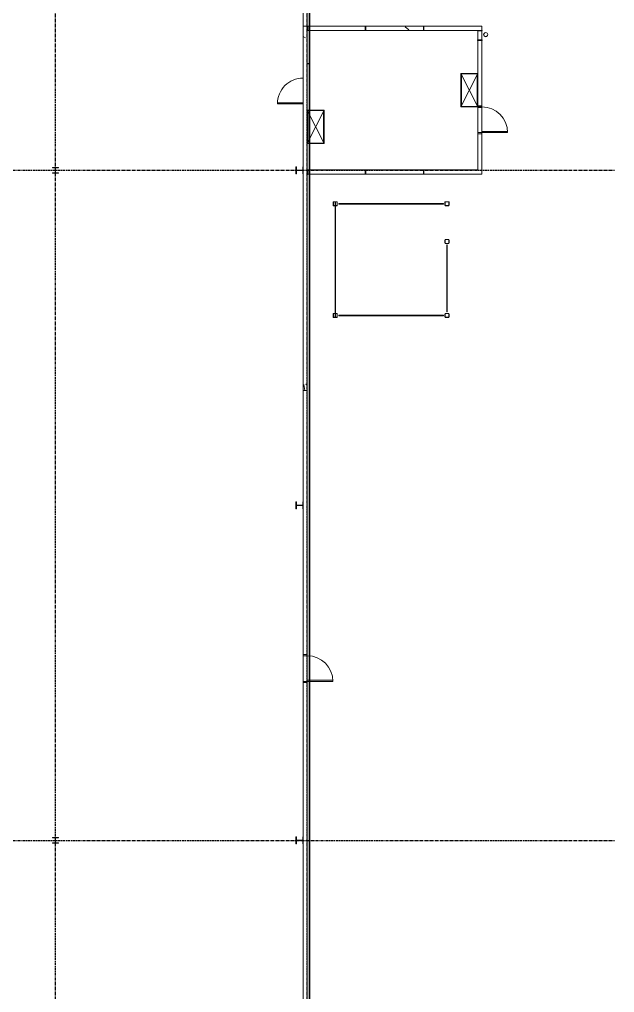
# Model space of a CAD drawing. Header units: millimetres. Extents: x -677815 to 406757, y -145898 to 39000.
# Drawn here: x 259698 to 280998, y -53451 to -18598 of the extents above; entities that cross this region are included whole.
import ezdxf

# ---------------------------------------------------------------- set-up
doc = ezdxf.new("R2010")
doc.units = ezdxf.units.MM
doc.header["$LTSCALE"] = 8
doc.linetypes.add('Xref building Toll$0$Grid Line', pattern=[22.225, 12.7, -3.175, 3.175, -3.175])
for name, color, linetype, lineweight in [('Xref building Toll$0$A-DOOR', 8, 'Continuous', 9), ('Xref building Toll$0$A-DOOR-HDLN', 8, 'Continuous', 9), ('Xref building Toll$0$A-FLOR', 8, 'Continuous', 25), ('Xref building Toll$0$A-GLAZ-CWMG', 8, 'Continuous', 9), ('Xref building Toll$0$A-WALL', 8, 'Continuous', 9), ('Xref building Toll$0$A-WALL-PATT', 8, 'Continuous', 9), ('Xref building Toll$0$I-FURN', 8, 'Continuous', 9), ('Xref building Toll$0$I-FURN-HDLN', 8, 'Continuous', 9), ('Xref building Toll$0$P-PIPE', 8, 'Continuous', 9), ('Xref building Toll$0$S-COLS', 8, 'Continuous', 9)]:
    doc.layers.add(name, color=color, linetype=linetype, lineweight=lineweight)
doc.layers.add('Xref building Toll$0$S-GRID', color=8, linetype='Continuous')
pattern_1 = [(50, (714549.7, -811512), (3643.682, -318.78), [381, -4191]), (355, (714549.7, -811512), (-704.856, 3821.136), [304.8, -3352.8]), (100.451, (714853.3, -811538.5), (2938.852, 3502.332), [323.8, -3561.8]), (46.184, (714549.7, -810496), (5421.58, -840.856), [571.5, -6286.5]), (96.636, (715001.5, -810566), (4748.05, 4948.55), [485.7, -5342.7]), (351.184, (714549.7, -810496), (4748.1, 4948.51), [457.2, -5029.2]), (21, (715057.7, -810750), (3032.288, -2045.304), [381, -4191]), (326, (715057.7, -810750), (1236.04, 3683.76), [304.8, -3352.8]), (71.451, (715310.3, -810920.4), (4268.343, 1638.425), [323.8, -3561.8]), (37.5, (714549.7, -811512), (61.772, 1691.101), [167.64, -3144.52, 167.64, -3235.96, -3365.5]), (37.5, (714549.7, -811512), (61.772, 1691.101), [-6715.76, 167.64, -3197.86]), (7.5, (714549.7, -811512), (1336.393, 2003.611), [167.64, -1772.92, 167.64, -3068.32, -1282.7]), (7.5, (714549.7, -811512), (1336.393, 2003.611), [-5176.52, 167.64, -1115.06]), (327.5, (713416.8, -811512), (2711.818, -114.5786), [167.64, -1102.36, 167.64, -3794.76, -5257.8]), (327.5, (713416.8, -811512), (2711.818, -114.5786), [-5232.4, 167.64, -5090.16]), (317.5, (712908.8, -811512), (2962.586, 508.533), [167.64, -1483.36, 167.64, -2463.8, -3733.8]), (317.5, (712908.8, -811512), (2962.586, 508.533), [-4282.44, 167.64, -3566.16])]

# ---------------------------------------------------------------- blocks, each defined once
blk = doc.blocks.new('Xref building Toll$0$Toll Grids')
at = {"layer": 'Xref building Toll$0$S-GRID', "linetype": 'Xref building Toll$0$Grid Line'}
for p, q in [((260988, -125373.3), (260988, 36031.5)), ((270000, -125373.3), (270000, 36031.5)), ((-9195.8, -24000), (280997.7, -24000)), ((-9195.8, -48000), (280997.7, -48000))]:
    blk.add_line(p, q, dxfattribs=at)
blk = doc.blocks.new('Xref building Toll$0$_SBA 1SWING SPDoor 01a - 920W x 2040H WD-1991709-MASTER GROUND FLOOR')
at = {"layer": 'Xref building Toll$0$A-DOOR'}
for p, q in [((460, 995), (420, 995)), ((420, 75), (420, 995)), ((460, 995), (460, 75)), ((-500, 75), (-500, 75)), ((-500, 75), (-500, -75)), ((-500, 75), (-460, 75)), ((-500, 75), (-460, 75)), ((-500, -75), (-500, 75)), ((-460, -75), (-460, 75)), ((-460, 75), (-460, 75)), ((-460, 75), (-460, -75)), ((460, 75), (420, 75)), ((460, 75), (460, -75)), ((500, 75), (460, 75)), ((460, 75), (460, 75)), ((460, 75), (500, 75)), ((460, -75), (460, 75)), ((500, -75), (500, 75)), ((500, 75), (500, 75)), ((500, 75), (500, -75)), ((-460, -75), (-500, -75)), ((-500, -75), (-500, -75)), ((-460, -75), (-500, -75)), ((-460, -75), (-460, -75)), ((460, -75), (500, -75)), ((460, -75), (460, -75)), ((500, -75), (460, -75)), ((500, -75), (500, -75))]:
    blk.add_line(p, q, dxfattribs=at)
blk.add_arc((460, 75), 920, 90, 180, dxfattribs=at)
at = {"layer": 'Xref building Toll$0$A-DOOR-HDLN'}
blk.add_line((-460, 75), (460, 75), dxfattribs=at)
blk = doc.blocks.new('Xref building Toll$0$UC-Universal Column-Column - C4_5-250UC73-1332366-MASTER GROUND FLOOR')
at = {"layer": 'Xref building Toll$0$S-COLS', "lineweight": 18}
for p, q in [((127, 127), (-127, 127)), ((-127, 127), (-127, 112.8)), ((-127, 112.8), (-18.3, 112.8)), ((-4.3, 98.8), (-4.3, -98.8)), ((4.3, -98.8), (4.3, 98.8)), ((18.3, 112.8), (127, 112.8)), ((127, 112.8), (127, 127)), ((-18.3, -112.8), (-127, -112.8)), ((-127, -112.8), (-127, -127)), ((-127, -127), (127, -127)), ((127, -112.8), (18.3, -112.8)), ((127, -127), (127, -112.8))]:
    blk.add_line(p, q, dxfattribs=at)
at = {"layer": 'Xref building Toll$0$S-COLS'}
for p, q in [((-127, 127), (-127, 127)), ((-127, 112.8), (-127, 112.8)), ((127, 127), (127, 127)), ((127, 112.8), (127, 112.8)), ((-127, -112.8), (-127, -112.8)), ((-127, -127), (-127, -127)), ((127, -112.8), (127, -112.8)), ((127, -127), (127, -127))]:
    blk.add_line(p, q, dxfattribs=at)
at = {"layer": 'Xref building Toll$0$S-COLS', "lineweight": 18}
for centre, start, end in [((-18.3, 98.8), 0, 90), ((18.3, 98.8), 90, 180), ((-18.3, -98.8), 270, 0), ((18.3, -98.8), 180, 270)]:
    blk.add_arc(centre, 14, start, end, dxfattribs=at)
blk = doc.blocks.new('Xref building Toll$0$UC-Universal Column-Column - C4_5-250UC73-1332367-MASTER GROUND FLOOR')
at = {"layer": 'Xref building Toll$0$S-COLS', "lineweight": 18}
for p, q in [((127, 127), (-127, 127)), ((-127, 127), (-127, 112.8)), ((-127, 112.8), (-18.3, 112.8)), ((-4.3, 98.8), (-4.3, -98.8)), ((4.3, -98.8), (4.3, 98.8)), ((18.3, 112.8), (127, 112.8)), ((127, 112.8), (127, 127)), ((-18.3, -112.8), (-127, -112.8)), ((-127, -112.8), (-127, -127)), ((-127, -127), (127, -127)), ((127, -112.8), (18.3, -112.8)), ((127, -127), (127, -112.8))]:
    blk.add_line(p, q, dxfattribs=at)
at = {"layer": 'Xref building Toll$0$S-COLS'}
for p, q in [((-127, 127), (-127, 127)), ((-127, 112.8), (-127, 112.8)), ((127, 127), (127, 127)), ((127, 112.8), (127, 112.8)), ((-127, -112.8), (-127, -112.8)), ((-127, -127), (-127, -127)), ((127, -112.8), (127, -112.8)), ((127, -127), (127, -127))]:
    blk.add_line(p, q, dxfattribs=at)
at = {"layer": 'Xref building Toll$0$S-COLS', "lineweight": 18}
for centre, start, end in [((-18.3, 98.8), 0, 90), ((18.3, 98.8), 90, 180), ((-18.3, -98.8), 270, 0), ((18.3, -98.8), 180, 270)]:
    blk.add_arc(centre, 14, start, end, dxfattribs=at)
blk = doc.blocks.new('Xref building Toll$0$UC-Universal Column-Column - C4_5-250UC73-1332368-MASTER GROUND FLOOR')
at = {"layer": 'Xref building Toll$0$S-COLS', "lineweight": 18}
for p, q in [((127, 127), (-127, 127)), ((-127, 127), (-127, 112.8)), ((-127, 112.8), (-18.3, 112.8)), ((-4.3, 98.8), (-4.3, -98.8)), ((4.3, -98.8), (4.3, 98.8)), ((18.3, 112.8), (127, 112.8)), ((127, 112.8), (127, 127)), ((-18.3, -112.8), (-127, -112.8)), ((-127, -112.8), (-127, -127)), ((-127, -127), (127, -127)), ((127, -112.8), (18.3, -112.8)), ((127, -127), (127, -112.8))]:
    blk.add_line(p, q, dxfattribs=at)
at = {"layer": 'Xref building Toll$0$S-COLS'}
for p, q in [((-127, 127), (-127, 127)), ((-127, 112.8), (-127, 112.8)), ((127, 127), (127, 127)), ((127, 112.8), (127, 112.8)), ((-127, -112.8), (-127, -112.8)), ((-127, -127), (-127, -127)), ((127, -112.8), (127, -112.8)), ((127, -127), (127, -127))]:
    blk.add_line(p, q, dxfattribs=at)
at = {"layer": 'Xref building Toll$0$S-COLS', "lineweight": 18}
for centre, start, end in [((-18.3, 98.8), 0, 90), ((18.3, 98.8), 90, 180), ((-18.3, -98.8), 270, 0), ((18.3, -98.8), 180, 270)]:
    blk.add_arc(centre, 14, start, end, dxfattribs=at)
blk = doc.blocks.new('Xref building Toll$0$UC-Universal Column-Column - C2_5-200UC60-1338436-MASTER GROUND FLOOR')
at = {"layer": 'Xref building Toll$0$S-COLS', "lineweight": 18}
for p, q in [((105, 102.5), (-105, 102.5)), ((-105, 102.5), (-105, 88.3)), ((-105, 88.3), (-16.05, 88.3)), ((-4.65, 76.9), (-4.65, -76.9)), ((4.65, -76.9), (4.65, 76.9)), ((16.05, 88.3), (105, 88.3)), ((105, 88.3), (105, 102.5)), ((-16.05, -88.3), (-105, -88.3)), ((-105, -88.3), (-105, -102.5)), ((-105, -102.5), (105, -102.5)), ((105, -88.3), (16.05, -88.3)), ((105, -102.5), (105, -88.3))]:
    blk.add_line(p, q, dxfattribs=at)
at = {"layer": 'Xref building Toll$0$S-COLS'}
for p, q in [((-105, 102.5), (-105, 102.5)), ((-105, 88.3), (-105, 88.3)), ((105, 102.5), (105, 102.5)), ((105, 88.3), (105, 88.3)), ((-105, -88.3), (-105, -88.3)), ((-105, -102.5), (-105, -102.5)), ((105, -88.3), (105, -88.3)), ((105, -102.5), (105, -102.5))]:
    blk.add_line(p, q, dxfattribs=at)
at = {"layer": 'Xref building Toll$0$S-COLS', "lineweight": 18}
for centre, start, end in [((-16.05, 76.9), 0, 90), ((16.05, 76.9), 90, 180), ((-16.05, -76.9), 270, 0), ((16.05, -76.9), 180, 270)]:
    blk.add_arc(centre, 11.4, start, end, dxfattribs=at)
blk = doc.blocks.new('Xref building Toll$0$UC-Universal Column-Column - C2_5-200UC60-1338439-MASTER GROUND FLOOR')
at = {"layer": 'Xref building Toll$0$S-COLS', "lineweight": 18}
for p, q in [((105, 102.5), (-105, 102.5)), ((-105, 102.5), (-105, 88.3)), ((-105, 88.3), (-16.05, 88.3)), ((-4.65, 76.9), (-4.65, -76.9)), ((4.65, -76.9), (4.65, 76.9)), ((16.05, 88.3), (105, 88.3)), ((105, 88.3), (105, 102.5)), ((-16.05, -88.3), (-105, -88.3)), ((-105, -88.3), (-105, -102.5)), ((-105, -102.5), (105, -102.5)), ((105, -88.3), (16.05, -88.3)), ((105, -102.5), (105, -88.3))]:
    blk.add_line(p, q, dxfattribs=at)
at = {"layer": 'Xref building Toll$0$S-COLS'}
for p, q in [((-105, 102.5), (-105, 102.5)), ((-105, 88.3), (-105, 88.3)), ((105, 102.5), (105, 102.5)), ((105, 88.3), (105, 88.3)), ((-105, -88.3), (-105, -88.3)), ((-105, -102.5), (-105, -102.5)), ((105, -88.3), (105, -88.3)), ((105, -102.5), (105, -102.5))]:
    blk.add_line(p, q, dxfattribs=at)
at = {"layer": 'Xref building Toll$0$S-COLS', "lineweight": 18}
for centre, start, end in [((-16.05, 76.9), 0, 90), ((16.05, 76.9), 90, 180), ((-16.05, -76.9), 270, 0), ((16.05, -76.9), 180, 270)]:
    blk.add_arc(centre, 11.4, start, end, dxfattribs=at)
blk = doc.blocks.new('Xref building Toll$0$DWP_Downpipe - 150mm-2090086-MASTER GROUND FLOOR')
at = {"layer": 'Xref building Toll$0$P-PIPE'}
for radius, start, end in [(75, 0, 180), (75, 0, 180), (75, 180, 360), (75, 180, 0), (70, 0, 180), (70, 360, 180), (70, 180, 360), (70, 180, 360)]:
    blk.add_arc((-34, -236), radius, start, end, dxfattribs=at)
blk = doc.blocks.new('Xref building Toll$0$electrical cabinet - D380 W594 H900 A-2051706-MASTER GROUND FLOOR')
at = {"layer": 'Xref building Toll$0$I-FURN'}
for p, q in [((600, 0), (-600, 0)), ((-600, 0), (-600, -582)), ((-600, -582), (-600, 0)), ((-600, 0), (600, 0)), ((-600, 0), (-600, 0)), ((600, -582), (600, 0)), ((600, 0), (600, -582)), ((600, 0), (600, 0)), ((582, -18), (-582, -18)), ((-582, -18), (-582, -18)), ((-582, -18), (582, -18)), ((-582, -582), (-582, -18)), ((-582, -582), (-582, -18)), ((582, -18), (582, -18)), ((582, -18), (582, -582)), ((582, -582), (582, -18)), ((-600, -582), (600, -582)), ((600, -582), (-600, -582)), ((-600, -582), (-600, -582)), ((-582, -582), (582, -582)), ((582, -582), (-582, -582)), ((-582, -582), (-582, -582)), ((0, -600), (0, -600)), ((582, -582), (582, -582)), ((600, -582), (600, -582))]:
    blk.add_line(p, q, dxfattribs=at)
at = {"layer": 'Xref building Toll$0$I-FURN-HDLN'}
for p, q in [((-600, -600), (600, 0)), ((-600, 0), (600, -600)), ((-600, -600), (-600, 0)), ((-600, 0), (600, 0)), ((600, 0), (600, -600)), ((600, -600), (-600, -600))]:
    blk.add_line(p, q, dxfattribs=at)
blk = doc.blocks.new('Xref building Toll$0$electrical cabinet - D380 W594 H900 A-2051761-MASTER GROUND FLOOR')
at = {"layer": 'Xref building Toll$0$I-FURN'}
for p, q in [((600, 582), (-600, 582)), ((-600, 582), (-600, 0)), ((-600, 0), (-600, 582)), ((-600, 582), (600, 582)), ((-600, 582), (-600, 582)), ((-582, 582), (-582, 582)), ((-582, 582), (582, 582)), ((582, 582), (-582, 582)), ((-582, 18), (-582, 582)), ((-582, 18), (-582, 582)), ((0, 600), (0, 600)), ((582, 582), (582, 582)), ((582, 582), (582, 18)), ((582, 18), (582, 582)), ((600, 0), (600, 582)), ((600, 582), (600, 0)), ((600, 582), (600, 582)), ((-600, 0), (600, 0)), ((600, 0), (-600, 0)), ((-600, 0), (-600, 0)), ((582, 18), (-582, 18)), ((-582, 18), (-582, 18)), ((-582, 18), (582, 18)), ((582, 18), (582, 18)), ((600, 0), (600, 0))]:
    blk.add_line(p, q, dxfattribs=at)
at = {"layer": 'Xref building Toll$0$I-FURN-HDLN'}
for p, q in [((-600, 600), (600, 0)), ((-600, 0), (600, 600)), ((600, 600), (-600, 600)), ((-600, 600), (-600, 0)), ((600, 0), (600, 600)), ((-600, 0), (600, 0))]:
    blk.add_line(p, q, dxfattribs=at)
blk = doc.blocks.new('Xref building Toll$0$_SBA 1SWING LVDoor - 920W x 2400H SD-2161238-MASTER GROUND FLOOR')
at = {"layer": 'Xref building Toll$0$A-DOOR'}
for p, q in [((-500, -75), (-500, 75)), ((-460, 75), (-500, 75)), ((-500, 75), (-500, 75)), ((-460, 75), (-500, 75)), ((-500, 75), (-500, -75)), ((-460, 75), (-460, 75)), ((-460, 75), (-460, -75)), ((-460, -75), (-460, 75)), ((460, 75), (500, 75)), ((460, -75), (460, 75)), ((460, 75), (460, 75)), ((500, 75), (460, 75)), ((460, 75), (460, -75)), ((500, 75), (500, -75)), ((500, 75), (500, 75)), ((500, -75), (500, 75)), ((-500, -75), (-500, -75)), ((-500, -75), (-460, -75)), ((-500, -75), (-460, -75)), ((-460, -75), (-460, -995)), ((-422, -75), (-460, -75)), ((-460, -75), (-460, -75)), ((-422, -75), (-422, -995)), ((500, -75), (460, -75)), ((460, -75), (460, -75)), ((460, -75), (500, -75)), ((500, -75), (500, -75)), ((-422, -995), (-460, -995))]:
    blk.add_line(p, q, dxfattribs=at)
blk.add_arc((-460, -75), 920, 270, 360, dxfattribs=at)
blk = doc.blocks.new('Xref building Toll$0$_SBA 1SWING SPDoor 01a - 920W x 2040H WD-V286-MASTER GROUND FLOOR')
at = {"layer": 'Xref building Toll$0$A-DOOR'}
for p, q in [((420, -75), (420, -995)), ((460, -995), (460, -75)), ((460, -995), (420, -995))]:
    blk.add_line(p, q, dxfattribs=at)
blk.add_arc((460, -75), 920, 180, 270, dxfattribs=at)
blk = doc.blocks.new('Xref building Toll$0$Beca-34-S-SHS-Col_AU_NZ - 150x9_0 SHS-2315931-MASTER GROUND FLOOR')
at = {"layer": 'Xref building Toll$0$S-COLS'}
for p, q in [((-75, 52.5), (-75, -52.5)), ((-66, -52.5), (-66, 52.5)), ((52.5, 75), (-52.5, 75)), ((52.5, 66), (-52.5, 66)), ((66, 52.5), (66, -52.5)), ((75, -52.5), (75, 52.5)), ((52.5, -66), (-52.5, -66)), ((-52.5, -75), (52.5, -75))]:
    blk.add_line(p, q, dxfattribs=at)
for centre, radius, start, end in [((-52.5, 52.5), 22.5, 90, 180), ((-52.5, 52.5), 13.5, 90, 180), ((52.5, 52.5), 22.5, 360, 90), ((52.5, 52.5), 13.5, 0, 90), ((-52.5, -52.5), 22.5, 180, 270), ((-52.5, -52.5), 13.5, 180, 270), ((52.5, -52.5), 22.5, 270, 360), ((52.5, -52.5), 13.5, 270, 0)]:
    blk.add_arc(centre, radius, start, end, dxfattribs=at)
blk = doc.blocks.new('Xref building Toll$0$Rectangular Mullion - _SBA 100 x 15mm-2315253-MASTER GROUND FLOOR')
at = {"layer": 'Xref building Toll$0$A-GLAZ-CWMG'}
for p, q in [((279125, 114805), (279125, 114820)), ((279125, 114820), (282875, 114820)), ((282875, 114805), (279125, 114805)), ((282875, 114820), (282875, 114805))]:
    blk.add_line(p, q, dxfattribs=at)
blk = doc.blocks.new('Xref building Toll$0$Rectangular Mullion - _SBA 100 x 15mm-2315258-MASTER GROUND FLOOR')
at = {"layer": 'Xref building Toll$0$A-GLAZ-CWMG'}
for p, q in [((282993, 113337), (283008, 113337)), ((282993, 110937), (282993, 113337)), ((283008, 113337), (283008, 110937)), ((283008, 110937), (282993, 110937))]:
    blk.add_line(p, q, dxfattribs=at)
blk = doc.blocks.new('Xref building Toll$0$building block 28092016')
at = {"layer": 'Xref building Toll$0$A-WALL-PATT', "lineweight": 9}
h = blk.add_hatch(dxfattribs=at)
h.set_pattern_fill('FP_1', color=256, style=0, pattern_type=2)
h.set_pattern_definition(pattern_1)
h.paths.add_polyline_path([(992550, -703389), (992550, -690339), (992400, -690339), (992400, -703389), (992439, -703389)], flags=0)
h = blk.add_hatch(dxfattribs=at)
h.set_pattern_fill('FP_1', color=256, style=0, pattern_type=2)
h.set_pattern_definition(pattern_1)
h.paths.add_polyline_path([(998800, -690489), (998800, -690339), (996726, -690339), (996726, -690489), (998722, -690489)], flags=0)
h.paths.add_polyline_path([(992570, -690489), (992615, -690489), (992615, -690339), (992570, -690339)], flags=0)
h.paths.add_polyline_path([(992644, -690489), (994623, -690489), (994623, -690339), (992644, -690345)], flags=0)
h.paths.add_polyline_path([(994643, -690489), (996706, -690489), (996706, -690339), (994643, -690339)], flags=0)
h = blk.add_hatch(dxfattribs=at)
h.set_pattern_fill('FP_1', color=256, style=0, pattern_type=2)
h.set_pattern_definition(pattern_1)
h.paths.add_polyline_path([(998800, -695639), (998800, -693249), (998650, -693254), (998650, -695639), (998700, -695639)], flags=0)
h.paths.add_polyline_path([(998650, -693229), (998800, -693229), (998800, -690849), (998650, -690849), (998650, -692029)], flags=0)
h.paths.add_polyline_path([(998800, -690829), (998800, -690509), (998650, -690509), (998650, -690829), (998700, -690829)], flags=0)
h = blk.add_hatch(dxfattribs=at)
h.set_pattern_fill('FP_1', color=256, style=0, pattern_type=2)
h.set_pattern_definition(pattern_1)
h.paths.add_polyline_path([(992570, -695639), (992615, -695639), (992615, -695489), (992570, -695489)], flags=0)
h.paths.add_polyline_path([(994623, -695639), (994623, -695489), (992644, -695495), (992644, -695639), (993550, -695639)], flags=0)
h.paths.add_polyline_path([(995200, -695639), (996706, -695639), (996706, -695489), (994643, -695489), (994643, -695639)], flags=0)
h.paths.add_polyline_path([(998640, -695639), (998650, -695639), (998650, -695489), (996726, -695489), (996726, -695639)], flags=0)
at = {"layer": 'Xref building Toll$0$A-FLOR'}
for p, q in [((992550, -690339), (992570, -690339)), ((994623, -690339), (994643, -690339)), ((996706, -690339), (996726, -690339)), ((992570, -690489), (992550, -690489)), ((994643, -690489), (994623, -690489)), ((996726, -690489), (996706, -690489)), ((998650, -690509), (998650, -690489)), ((998700, -690509), (998700, -690489)), ((998800, -690489), (998800, -690509)), ((998650, -690849), (998650, -690829)), ((998700, -690849), (998700, -690829)), ((998800, -690829), (998800, -690849)), ((992615, -691689), (992550, -691689)), ((992550, -695489), (992570, -695489)), ((992550, -695639), (992570, -695639)), ((994623, -695489), (994643, -695489)), ((994643, -695639), (994623, -695639)), ((996706, -695489), (996726, -695489)), ((996726, -695639), (996706, -695639)), ((993550, -696634), (993550, -696766)), ((993550, -696775), (993550, -696825)), ((993550, -700575), (993550, -700625)), ((993550, -700634), (993550, -700766))]:
    blk.add_line(p, q, dxfattribs=at)
at = {"layer": 'Xref building Toll$0$A-WALL', "lineweight": 18}
for p, q in [((992615, -671434), (992615, -791564)), ((992644, -791593), (992644, -671405)), ((992400, -690339), (992400, -695372)), ((992550, -690339), (992400, -690339)), ((992550, -703389), (992550, -690339)), ((994623, -690339), (992570, -690339)), ((992570, -690339), (992570, -690489)), ((994623, -690489), (994623, -690339)), ((996706, -690339), (994643, -690339)), ((994643, -690339), (994643, -690489)), ((996706, -690489), (996706, -690339)), ((998800, -690339), (996726, -690339)), ((996726, -690339), (996726, -690489)), ((998800, -690489), (998800, -690339)), ((992570, -690489), (994623, -690489)), ((994643, -690489), (996706, -690489)), ((996726, -690489), (998800, -690489)), ((998800, -690509), (998650, -690509)), ((998650, -690509), (998650, -690829)), ((998800, -690829), (998800, -690509)), ((998650, -690829), (998800, -690829)), ((998800, -690849), (998650, -690849)), ((998650, -690849), (998650, -693229)), ((998800, -693229), (998800, -690849)), ((998650, -693229), (998800, -693229)), ((998800, -693249), (998650, -693249)), ((998650, -693249), (998650, -695489)), ((998800, -695639), (998800, -693249)), ((992400, -695626), (992400, -703389)), ((994623, -695489), (992570, -695489)), ((992570, -695489), (992570, -695639)), ((992570, -695639), (994623, -695639)), ((994623, -695639), (994623, -695489)), ((996706, -695489), (994643, -695489)), ((994643, -695489), (994643, -695639)), ((994643, -695639), (996706, -695639)), ((996706, -695639), (996706, -695489)), ((998650, -695489), (996726, -695489)), ((996726, -695489), (996726, -695639)), ((996726, -695639), (998800, -695639)), ((992400, -703389), (992550, -703389))]:
    blk.add_line(p, q, dxfattribs=at)
at = {"layer": 'Xref building Toll$0$A-WALL'}
for p, q in [((992400, -690339), (992400, -683626)), ((992550, -683499), (992550, -690339)), ((992400, -707372), (992400, -703389)), ((992550, -703389), (992550, -767499)), ((992400, -719372), (992400, -707626)), ((992400, -731372), (992400, -719626))]:
    blk.add_line(p, q, dxfattribs=at)
at = {"layer": 'Xref building Toll$0$S-COLS'}
for p, q in [((993475, -696752), (993475, -696647)), ((993484, -696647), (993484, -696752)), ((993498, -696625), (993603, -696625)), ((993498, -696634), (993603, -696634)), ((993616, -696752), (993616, -696647)), ((993625, -696647), (993625, -696752)), ((997475, -696647), (997475, -696752)), ((997484, -696752), (997484, -696647)), ((997603, -696625), (997498, -696625)), ((997603, -696634), (997498, -696634)), ((997616, -696647), (997616, -696752)), ((997625, -696752), (997625, -696647)), ((993498, -696766), (993603, -696766)), ((993603, -696775), (993498, -696775)), ((997603, -696766), (997498, -696766)), ((997498, -696775), (997603, -696775)), ((993475, -700647), (993475, -700752)), ((993484, -700752), (993484, -700647)), ((993603, -700625), (993498, -700625)), ((993498, -700634), (993603, -700634)), ((993498, -700766), (993603, -700766)), ((993498, -700775), (993603, -700775)), ((993616, -700647), (993616, -700752)), ((993625, -700752), (993625, -700647)), ((997475, -700752), (997475, -700647)), ((997484, -700647), (997484, -700752)), ((997498, -700625), (997603, -700625)), ((997603, -700634), (997498, -700634)), ((997603, -700766), (997498, -700766)), ((997603, -700775), (997498, -700775)), ((997616, -700752), (997616, -700647)), ((997625, -700647), (997625, -700752))]:
    blk.add_line(p, q, dxfattribs=at)
for centre, radius, start, end in [((993498, -696647), 22.5, 90, 180), ((993498, -696647), 13.5, 90, 180), ((993603, -696647), 22.5, 0, 90), ((993603, -696647), 13.5, 0, 90), ((997498, -696647), 22.5, 90, 180), ((997498, -696647), 13.5, 90, 180), ((997603, -696647), 22.5, 0, 90), ((997603, -696647), 13.5, 0, 90), ((993498, -696752), 22.5, 180, 270), ((993498, -696752), 13.5, 180, 270), ((993603, -696752), 22.5, 270, 0), ((993603, -696752), 13.5, 270, 0), ((997498, -696752), 22.5, 180, 270), ((997498, -696752), 13.5, 180, 270), ((997603, -696752), 22.5, 270, 0), ((997603, -696752), 13.5, 270, 0), ((993498, -700647), 22.5, 90, 180), ((993498, -700752), 22.5, 180, 270), ((993498, -700647), 13.5, 90, 180), ((993498, -700752), 13.5, 180, 270), ((993603, -700647), 22.5, 0, 90), ((993603, -700647), 13.5, 0, 90), ((993603, -700752), 22.5, 270, 0), ((993603, -700752), 13.5, 270, 0), ((997498, -700647), 22.5, 90, 180), ((997498, -700752), 22.5, 180, 270), ((997498, -700647), 13.5, 90, 180), ((997498, -700752), 13.5, 180, 270), ((997603, -700647), 22.5, 0, 90), ((997603, -700647), 13.5, 0, 90), ((997603, -700752), 22.5, 270, 0), ((997603, -700752), 13.5, 270, 0)]:
    blk.add_arc(centre, radius, start, end, dxfattribs=at)
at = {"layer": 'Xref building Toll$0$A-DOOR'}
for name, p, rotation in [('Xref building Toll$0$_SBA 1SWING SPDoor 01a - 920W x 2040H WD-V286-MASTER GROUND FLOOR', (992475, -692659), 270), ('Xref building Toll$0$_SBA 1SWING LVDoor - 920W x 2400H SD-2161238-MASTER GROUND FLOOR', (998725, -693690), 90), ('Xref building Toll$0$_SBA 1SWING SPDoor 01a - 920W x 2040H WD-1991709-MASTER GROUND FLOOR', (992475, -713347), 270)]:
    blk.add_blockref(name, p, dxfattribs=dict(at, rotation=rotation))
at = {"layer": 'Xref building Toll$0$A-GLAZ-CWMG'}
for name in ['Xref building Toll$0$Rectangular Mullion - _SBA 100 x 15mm-2315253-MASTER GROUND FLOOR', 'Xref building Toll$0$Rectangular Mullion - _SBA 100 x 15mm-2315258-MASTER GROUND FLOOR']:
    blk.add_blockref(name, (714550, -811512), dxfattribs=at)
for p, rotation in [((1108363, -979700), 90), ((1276551, -585887), 180)]:
    blk.add_blockref('Xref building Toll$0$Rectangular Mullion - _SBA 100 x 15mm-2315253-MASTER GROUND FLOOR', p, dxfattribs=dict(at, rotation=rotation))
at = {"layer": 'Xref building Toll$0$I-FURN', "rotation": 90}
for name, p in [('Xref building Toll$0$electrical cabinet - D380 W594 H900 A-2051761-MASTER GROUND FLOOR', (998650, -692629)), ('Xref building Toll$0$electrical cabinet - D380 W594 H900 A-2051706-MASTER GROUND FLOOR', (992550, -693944))]:
    blk.add_blockref(name, p, dxfattribs=at)
at = {"layer": 'Xref building Toll$0$P-PIPE', "rotation": 90}
blk.add_blockref('Xref building Toll$0$DWP_Downpipe - 150mm-2090086-MASTER GROUND FLOOR', (998701, -690606), dxfattribs=at)
at = {"layer": 'Xref building Toll$0$S-COLS'}
for name, p, rotation in [('Xref building Toll$0$UC-Universal Column-Column - C2_5-200UC60-1338436-MASTER GROUND FLOOR', (983538, -695499), 180), ('Xref building Toll$0$UC-Universal Column-Column - C4_5-250UC73-1332366-MASTER GROUND FLOOR', (992273, -695499), 90), ('Xref building Toll$0$UC-Universal Column-Column - C4_5-250UC73-1332367-MASTER GROUND FLOOR', (992273, -707499), 90), ('Xref building Toll$0$UC-Universal Column-Column - C2_5-200UC60-1338439-MASTER GROUND FLOOR', (983538, -719499), 180), ('Xref building Toll$0$UC-Universal Column-Column - C4_5-250UC73-1332368-MASTER GROUND FLOOR', (992273, -719499), 90)]:
    blk.add_blockref(name, p, dxfattribs=dict(at, rotation=rotation))
blk.add_blockref('Xref building Toll$0$Beca-34-S-SHS-Col_AU_NZ - 150x9_0 SHS-2315931-MASTER GROUND FLOOR', (997550, -698050), dxfattribs=at)
blk = doc.blocks.new('Xref building Toll')
for name, p in [('Xref building Toll$0$Toll Grids', (0, 0)), ('Xref building Toll$0$building block 28092016', (-722550, 671499))]:
    blk.add_blockref(name, p)

msp = doc.modelspace()

# ---------------------------------------------------------------- block references
msp.add_blockref('Xref building Toll', (0, 0))

doc.saveas('drawing.dxf')
